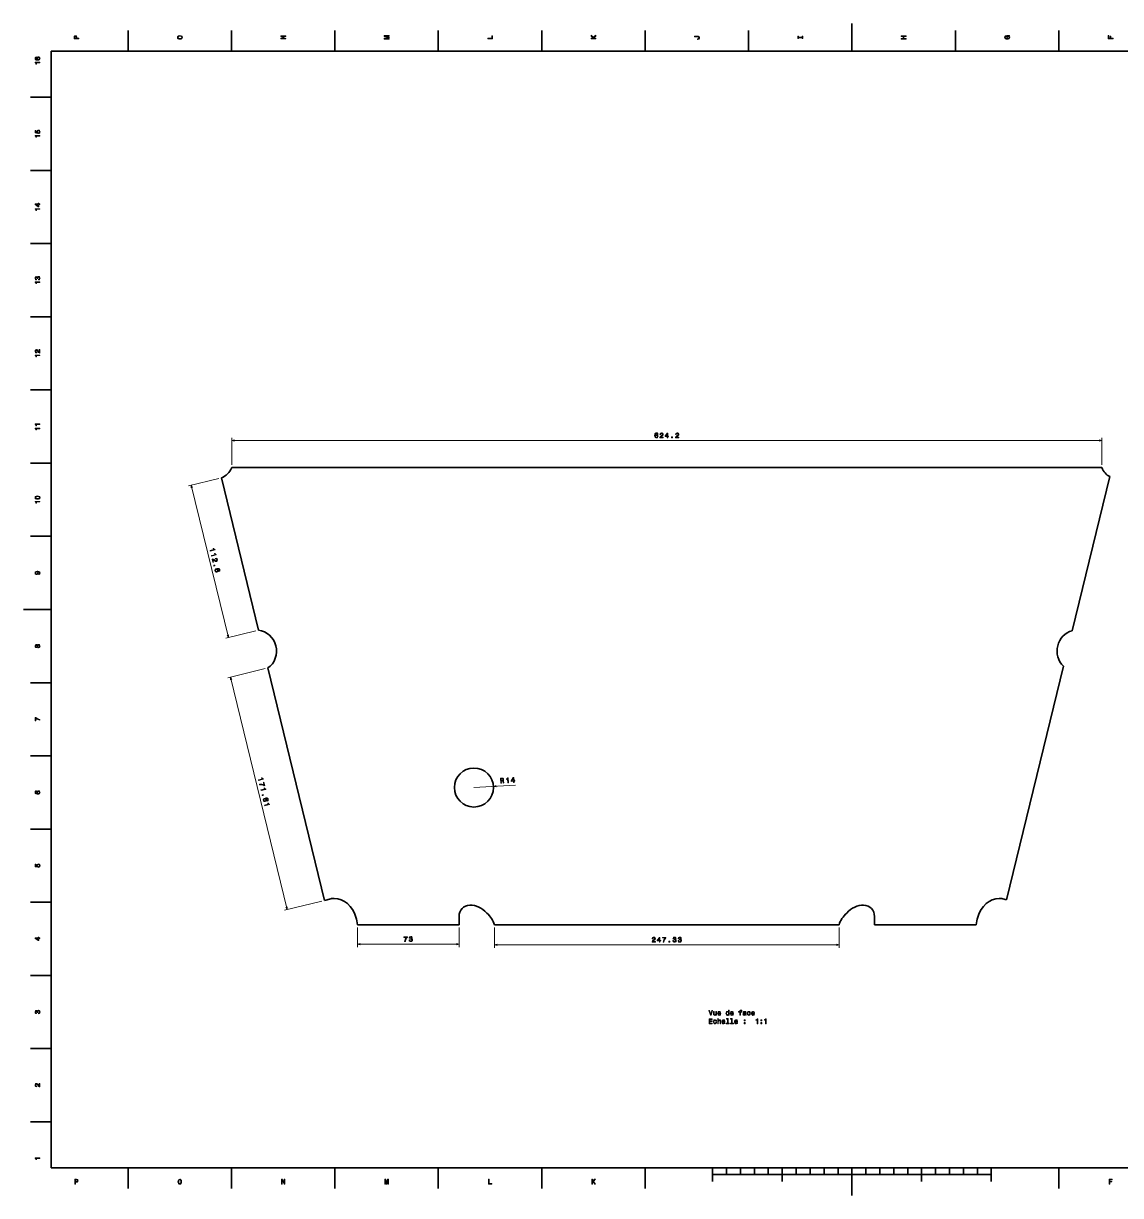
# Model space of a CAD drawing. Extents: x 0 to 1189, y 0 to 841.
# Drawn here: x 0 to 787, y 0 to 841 of the extents above; entities that cross this region are included whole.
import ezdxf

# ---------------------------------------------------------------- set-up
doc = ezdxf.new("R2010")
doc.units = 0

msp = doc.modelspace()

# ---------------------------------------------------------------- linework, layer by layer
at = {"color": 7, "lineweight": 35}
for p, q in [((594.5, 821), (594.5, 841)), ((1169, 821), (20, 821)), ((20, 821), (20, 20)), ((773.735291, 522.299255), (149.53186, 522.299255)), ((142.08197, 515.029175), (168.764099, 405.632568)), ((752.486694, 405.239807), (779.454895, 515.809326)), ((20, 420.5), (0, 420.5)), ((175.374298, 378.53064), (216.0383, 211.808228)), ((705.416138, 212.250366), (746.282471, 379.80249)), ((239.61264, 194.299255), (312.616486, 194.299255)), ((337.967194, 194.299255), (585.299927, 194.299255)), ((610.650635, 194.299255), (683.654541, 194.299255)), ((20, 20), (1169, 20)), ((594.5, 20), (594.5, 0)), ((494.5, 15), (694.5, 15))]:
    msp.add_line(p, q, dxfattribs=at)
at = {"color": 7, "lineweight": 35, "ltscale": 0.375}
for p, q in [((75.099998, 821), (75.099998, 836)), ((149.300003, 821), (149.300003, 836)), ((223.5, 821), (223.5, 836)), ((297.700012, 821), (297.700012, 836)), ((371.899994, 821), (371.899994, 836)), ((446.100006, 821), (446.100006, 836)), ((520.299988, 821), (520.299988, 836)), ((668.700012, 821), (668.700012, 836)), ((742.900024, 821), (742.900024, 836)), ((20, 788), (5, 788)), ((20, 735.5), (5, 735.5)), ((20, 683), (5, 683)), ((20, 630.5), (5, 630.5)), ((20, 578), (5, 578)), ((20, 525.5), (5, 525.5)), ((20, 473), (5, 473)), ((20, 368), (5, 368)), ((20, 315.5), (5, 315.5)), ((20, 263), (5, 263)), ((20, 210.5), (5, 210.5)), ((20, 158), (5, 158)), ((20, 105.5), (5, 105.5)), ((20, 53), (5, 53)), ((75.099998, 20), (75.099998, 5)), ((149.300003, 20), (149.300003, 5)), ((223.5, 20), (223.5, 5)), ((297.700012, 20), (297.700012, 5)), ((371.899994, 20), (371.899994, 5)), ((446.100006, 20), (446.100006, 5)), ((742.900024, 20), (742.900024, 5))]:
    msp.add_line(p, q, dxfattribs=at)
at = {"color": 7, "lineweight": 13, "ltscale": 0.484958}
for p, q in [((149.53186, 524.299255), (149.53186, 543.697571)), ((773.735291, 524.299255), (773.735291, 543.697571))]:
    msp.add_line(p, q, dxfattribs=at)
at = {"color": 7, "lineweight": 13}
for p, q in [((149.53186, 541.697571), (773.735291, 541.697571)), ((140.138947, 514.555298), (118.512054, 509.280396)), ((120.455109, 509.754333), (147.137207, 400.357727)), ((166.821045, 405.15863), (145.194183, 399.883789)), ((173.431274, 378.056702), (146.64743, 371.524048)), ((148.590485, 371.997986), (189.254486, 205.275635)), ((323.245361, 292.775269), (353.003174, 294.50592)), ((214.095261, 211.334351), (187.311432, 204.801697)), ((239.61264, 180.297363), (312.616486, 180.297363)), ((337.967194, 179.839844), (585.299927, 179.839844))]:
    msp.add_line(p, q, dxfattribs=at)
at = {"color": 7, "lineweight": 35, "ltscale": 0.114799}
msp.add_line((220.499481, 212.896362), (216.0383, 211.808228), dxfattribs=at)
at = {"color": 7, "lineweight": 35, "ltscale": 0.068152}
msp.add_line((702.7677, 212.896362), (705.416138, 212.250366), dxfattribs=at)
at = {"color": 7, "lineweight": 35, "ltscale": 6.4e-05}
for p, q in [((312.616486, 200.18457), (312.616486, 200.187134)), ((610.650635, 200.18457), (610.650635, 200.187134))]:
    msp.add_line(p, q, dxfattribs=at)
at = {"color": 7, "lineweight": 35, "ltscale": 0.147133}
for p, q in [((312.616486, 200.18457), (312.616486, 194.299255)), ((610.650635, 200.18457), (610.650635, 194.299255))]:
    msp.add_line(p, q, dxfattribs=at)
at = {"color": 7, "lineweight": 13, "ltscale": 0.350047}
for p, q in [((239.61264, 192.299255), (239.61264, 178.297363)), ((312.616486, 192.299255), (312.616486, 178.297363))]:
    msp.add_line(p, q, dxfattribs=at)
at = {"color": 7, "lineweight": 13, "ltscale": 0.361485}
for p, q in [((337.967194, 192.299255), (337.967194, 177.839844)), ((585.299927, 192.299255), (585.299927, 177.839844))]:
    msp.add_line(p, q, dxfattribs=at)
at = {"color": 7, "lineweight": 35, "ltscale": 0.25}
for p, q in [((494.5, 20), (494.5, 10)), ((544.5, 20), (544.5, 10)), ((644.5, 20), (644.5, 10)), ((694.5, 20), (694.5, 10))]:
    msp.add_line(p, q, dxfattribs=at)
at = {"color": 7, "lineweight": 35, "ltscale": 0.125}
for p, q in [((504.5, 20), (504.5, 15)), ((514.5, 20), (514.5, 15)), ((524.5, 20), (524.5, 15)), ((534.5, 20), (534.5, 15)), ((554.5, 20), (554.5, 15)), ((564.5, 20), (564.5, 15)), ((574.5, 20), (574.5, 15)), ((584.5, 20), (584.5, 15)), ((604.5, 20), (604.5, 15)), ((614.5, 20), (614.5, 15)), ((624.5, 20), (624.5, 15)), ((634.5, 20), (634.5, 15)), ((654.5, 20), (654.5, 15)), ((664.5, 20), (664.5, 15)), ((674.5, 20), (674.5, 15)), ((684.5, 20), (684.5, 15))]:
    msp.add_line(p, q, dxfattribs=at)
at = {"color": 7, "lineweight": 13}
for points in [[(39.833214, 829.935913), (39.833214, 830.399841), (38.355549, 830.399841), (38.355549, 830.914246), (38.330334, 831.433716), (38.15382, 831.84729), (37.810879, 832.114563), (37.341858, 832.205322), (36.908142, 832.134705), (36.59042, 831.932983), (36.398777, 831.600159), (36.333214, 831.14624), (36.333214, 829.935913)], [(36.761887, 831.020203), (36.792149, 831.322754), (36.88797, 831.544678), (37.064484, 831.675781), (37.341858, 831.721191), (37.634365, 831.670776), (37.810879, 831.534607), (37.901657, 831.302612), (37.926872, 830.984863), (37.926872, 830.399841), (36.761887, 830.399841)], [(112.283211, 829.703918), (113.069954, 829.794678), (113.649925, 830.056946), (114.007996, 830.465454), (114.129036, 831), (114.007996, 831.529541), (113.649925, 831.943115), (113.069954, 832.200317), (112.283211, 832.296143), (111.501511, 832.200317), (111.183784, 832.089355), (110.921539, 831.943115), (110.563469, 831.529541), (110.472694, 831.277405), (110.437393, 831), (110.563469, 830.460388), (110.916496, 830.05188), (111.496468, 829.794678)], [(112.283211, 830.188049), (111.672981, 830.24353), (111.224136, 830.409973), (110.951797, 830.667175), (110.85598, 831), (110.951797, 831.32782), (111.229179, 831.585022), (111.678024, 831.751465), (112.283211, 831.811951), (112.89344, 831.751465), (113.342285, 831.585022), (113.614624, 831.32782), (113.705399, 831), (113.614624, 830.667175), (113.342285, 830.409973), (112.898483, 830.24353)], [(188.2332, 829.850159), (188.2332, 830.268738), (185.363602, 830.268738), (188.2332, 831.610229), (188.2332, 832.149841), (184.7332, 832.149841), (184.7332, 831.726257), (187.602798, 831.726257), (184.7332, 830.399841), (184.7332, 829.850159)], [(262.433228, 829.739197), (262.433228, 830.127502), (259.255981, 830.127502), (262.433228, 830.783142), (262.433228, 831.216858), (259.255981, 831.867432), (262.433228, 831.867432), (262.433228, 832.260803), (258.933228, 832.260803), (258.933228, 831.645569), (262.019684, 831), (258.933228, 830.359497), (258.933228, 829.739197)], [(336.633209, 829.976257), (336.633209, 832.225525), (336.209564, 832.225525), (336.209564, 830.440186), (333.133209, 830.440186), (333.133209, 829.976257)], [(410.833221, 829.90564), (410.833221, 830.369629), (409.587555, 830.369629), (409.143738, 830.783142), (410.833221, 831.958191), (410.833221, 832.523071), (408.805847, 831.110962), (407.333221, 832.482727), (407.333221, 831.867432), (408.952087, 830.369629), (407.333221, 830.369629), (407.333221, 829.90564)], [(483.873291, 831.403442), (484.24649, 831.368164), (484.503693, 831.262268), (484.660034, 831.04541), (484.705414, 830.712524), (484.660034, 830.384705), (484.513794, 830.167847), (484.256592, 830.041809), (483.883392, 830.00647), (483.631226, 830.016602), (483.631226, 829.562683), (483.888428, 829.552612), (484.448212, 829.613098), (484.836548, 829.819885), (485.053406, 830.177979), (485.129059, 830.70752), (485.053406, 831.231995), (484.836548, 831.590088), (484.453278, 831.796814), (483.893463, 831.862427), (481.533234, 831.862427), (481.533234, 831.403442)], [(558.80957, 830.768005), (558.80957, 830.122498), (559.233215, 830.122498), (559.233215, 831.877502), (558.80957, 831.877502), (558.80957, 831.231995), (556.15686, 831.231995), (556.15686, 831.877502), (555.733215, 831.877502), (555.733215, 830.122498), (556.15686, 830.122498), (556.15686, 830.768005)], [(633.433167, 829.829956), (633.433167, 830.299011), (631.789063, 830.299011), (631.789063, 831.700989), (633.433167, 831.700989), (633.433167, 832.164978), (629.933167, 832.164978), (629.933167, 831.700989), (631.360413, 831.700989), (631.360413, 830.299011), (629.933167, 830.299011), (629.933167, 829.829956)], [(707.164185, 831.922913), (707.633179, 832.008667), (707.633179, 832.260803), (705.741943, 832.260803), (705.741943, 830.984863), (706.170654, 830.984863), (706.170654, 831.771606), (706.200928, 831.771606), (706.664856, 831.711121), (707.007813, 831.549744), (707.22467, 831.302612), (707.295288, 830.994934), (707.204529, 830.652039), (706.93219, 830.384705), (706.483337, 830.213257), (705.868042, 830.152771), (705.257813, 830.208191), (704.80896, 830.3797), (704.536621, 830.652039), (704.440796, 831.020203), (704.491272, 831.272339), (704.632446, 831.479126), (704.869507, 831.630432), (705.187195, 831.716125), (705.187195, 832.215454), (704.703064, 832.08429), (704.339966, 831.837158), (704.118042, 831.489197), (704.037354, 831.050415), (704.163452, 830.475525), (704.531616, 830.041809), (705.111572, 829.764404), (705.883179, 829.668579), (706.659851, 829.764404), (707.239807, 830.041809), (707.607971, 830.450317), (707.729004, 830.964722), (707.68866, 831.252197), (707.587769, 831.509399), (707.411255, 831.731262)], [(781.833191, 829.966125), (781.833191, 830.435181), (780.224426, 830.435181), (780.224426, 831.907776), (779.805786, 831.907776), (779.805786, 830.435181), (778.756836, 830.435181), (778.756836, 832.245667), (778.333191, 832.245667), (778.333191, 829.966125)], [(9.276297, 816.978394), (8.867795, 816.882568), (8.565202, 816.660706), (8.373559, 816.317749), (8.307997, 815.873962), (8.3433, 815.576355), (8.43912, 815.319153), (8.595461, 815.092224), (8.817363, 814.900574), (9.09474, 814.749268), (9.432636, 814.638367), (9.831052, 814.567749), (10.279899, 814.547546), (10.996037, 814.628235), (11.51549, 814.875366), (11.82817, 815.273804), (11.934077, 815.818481), (11.8433, 816.307678), (11.606268, 816.680847), (11.233069, 816.922913), (10.759006, 817.008667), (10.279899, 816.922913), (9.911743, 816.690918), (9.679755, 816.332886), (9.599063, 815.889038), (9.699927, 815.409973), (9.987391, 815.05188), (9.432636, 815.127563), (9.034222, 815.28894), (8.79719, 815.536011), (8.716498, 815.878967), (8.756845, 816.131165), (8.862752, 816.322754), (9.039265, 816.448853), (9.276297, 816.514404)], [(10.764049, 816.51947), (11.081772, 816.463989), (11.323847, 816.322754), (11.48523, 816.095825), (11.535663, 815.813416), (11.48523, 815.515869), (11.32889, 815.28894), (11.086815, 815.142639), (10.769092, 815.09729), (10.456412, 815.147705), (10.21938, 815.28894), (10.068084, 815.520935), (10.012608, 815.833557), (10.068084, 816.105896), (10.214337, 816.322754), (10.451368, 816.463989)], [(11.833213, 812.641235), (11.833213, 813.100159), (8.307997, 813.100159), (8.307997, 812.757202), (8.615634, 812.666443), (8.822406, 812.484863), (8.943443, 812.20752), (8.983789, 811.824219), (9.341859, 811.824219), (9.341859, 812.641235)], [(11.833213, 760.141235), (11.833213, 760.600159), (8.307997, 760.600159), (8.307997, 760.257202), (8.615634, 760.166443), (8.822406, 759.984863), (8.943443, 759.70752), (8.983789, 759.324219), (9.341859, 759.324219), (9.341859, 760.141235)], [(10.920389, 762.017334), (11.333934, 762.128235), (11.6567, 762.375366), (11.858429, 762.738464), (11.934077, 763.202454), (11.8433, 763.711853), (11.596181, 764.110229), (11.202809, 764.362427), (10.698487, 764.458252), (10.229466, 764.372498), (9.861311, 764.130432), (9.624279, 763.752197), (9.538545, 763.263), (9.599063, 762.884766), (9.76549, 762.592224), (8.822406, 762.733459), (8.822406, 764.266602), (8.408861, 764.266602), (8.408861, 762.395569), (10.26477, 762.118164), (10.26477, 762.521606), (10.027738, 762.814148), (9.942002, 763.187317), (9.997478, 763.510071), (10.158861, 763.757202), (10.405979, 763.913574), (10.723703, 763.969055), (11.041427, 763.913574), (11.288545, 763.752197), (11.444884, 763.505066), (11.50036, 763.187317), (11.465057, 762.920044), (11.349063, 762.713257), (11.167507, 762.561951), (10.920389, 762.486328)], [(11.833213, 707.641235), (11.833213, 708.100159), (8.307997, 708.100159), (8.307997, 707.757202), (8.615634, 707.666443), (8.822406, 707.484863), (8.943443, 707.20752), (8.983789, 706.824219), (9.341859, 706.824219), (9.341859, 707.641235)], [(11.833213, 711.04541), (11.833213, 711.499268), (10.965778, 711.499268), (10.965778, 711.998596), (10.56232, 711.998596), (10.56232, 711.499268), (8.408861, 711.499268), (8.408861, 711.040344), (10.521974, 709.507202), (10.965777, 709.507202), (10.965778, 711.04541)], [(10.56232, 709.930847), (8.993876, 711.04541), (10.56232, 711.04541)], [(10.733789, 656.997131), (10.769092, 656.997131), (11.253242, 657.07782), (11.616354, 657.31488), (11.848343, 657.688049), (11.934077, 658.182312), (11.848343, 658.706787), (11.626441, 659.100159), (11.273415, 659.352295), (10.819525, 659.443115), (10.521974, 659.402771), (10.279899, 659.291809), (10.0933, 659.110229), (9.957132, 658.868164), (9.684798, 659.195984), (9.251081, 659.311951), (8.857709, 659.236328), (8.560158, 659.01947), (8.373559, 658.666443), (8.307997, 658.182312), (8.388688, 657.728394), (8.610591, 657.380432), (8.963616, 657.153442), (9.432636, 657.07782), (9.467939, 657.07782), (9.467939, 657.526672), (9.145173, 657.567017), (8.913184, 657.69812), (8.771974, 657.909973), (8.721541, 658.20752), (8.761888, 658.469727), (8.867795, 658.661377), (9.039265, 658.777405), (9.271254, 658.822754), (9.518372, 658.777405), (9.684798, 658.656372), (9.785663, 658.444519), (9.815922, 658.157043), (9.810879, 657.960388), (10.209293, 657.960388), (10.199207, 658.20752), (10.244596, 658.525208), (10.365634, 658.762268), (10.56232, 658.903442), (10.819524, 658.953918), (11.112032, 658.898438), (11.32889, 658.752197), (11.465057, 658.520203), (11.510447, 658.212524), (11.460014, 657.894836), (11.308718, 657.662842), (11.066643, 657.516602), (10.733789, 657.461121)], [(11.833213, 655.141235), (11.833213, 655.600159), (8.307997, 655.600159), (8.307997, 655.257202), (8.615634, 655.166443), (8.822406, 654.984863), (8.943443, 654.70752), (8.983789, 654.324219), (9.341859, 654.324219), (9.341859, 655.141235)], [(11.833213, 604.537476), (11.833213, 606.943115), (11.399495, 606.943115), (11.399495, 605.041809), (11.162464, 605.147705), (10.965778, 605.329285), (10.607709, 605.889038), (10.456412, 606.186584), (10.239553, 606.51947), (9.987391, 606.75647), (9.689841, 606.892639), (9.351945, 606.943115), (8.928314, 606.857361), (8.595461, 606.6203), (8.383645, 606.257202), (8.307997, 605.788208), (8.393732, 605.304077), (8.630763, 604.935913), (9.009006, 604.698853), (9.508285, 604.618164), (9.57889, 604.618164), (9.57889, 605.077087), (9.538545, 605.077087), (9.195605, 605.122498), (8.943443, 605.258667), (8.782061, 605.475525), (8.726584, 605.763), (8.777017, 606.055481), (8.903098, 606.272339), (9.099784, 606.413574), (9.346902, 606.463989), (9.57889, 606.428711), (9.775576, 606.332886), (9.947046, 606.171509), (10.098343, 605.949585), (10.259726, 605.652039), (10.572406, 605.157776), (10.905259, 604.809814), (11.308718, 604.603027), (11.818084, 604.537476)], [(11.833213, 602.641235), (11.833213, 603.100159), (8.307997, 603.100159), (8.307997, 602.757202), (8.615634, 602.666443), (8.822406, 602.484863), (8.943443, 602.20752), (8.983789, 601.824219), (9.341859, 601.824219), (9.341859, 602.641235)], [(11.833213, 553.177246), (11.833213, 553.636169), (8.307997, 553.636169), (8.307997, 553.293213), (8.615634, 553.202454), (8.822406, 553.020935), (8.943443, 552.74353), (8.983789, 552.360229), (9.341859, 552.360229), (9.341859, 553.177246)], [(11.833213, 550.141235), (11.833213, 550.600159), (8.307997, 550.600159), (8.307997, 550.257202), (8.615634, 550.166443), (8.822406, 549.984863), (8.943443, 549.70752), (8.983789, 549.324219), (9.341859, 549.324219), (9.341859, 550.141235)], [(455.371918, 546.254456), (455.276093, 546.663025), (455.054169, 546.965637), (454.711243, 547.157166), (454.267426, 547.222839), (453.969879, 547.187439), (453.712677, 547.091614), (453.485748, 546.935364), (453.294098, 546.71344), (453.142792, 546.436096), (453.03186, 546.098206), (452.961243, 545.699768), (452.941071, 545.250916), (453.021759, 544.534729), (453.26889, 544.01532), (453.667297, 543.702576), (454.211975, 543.596741), (454.701141, 543.687439), (455.074341, 543.9245), (455.316437, 544.297668), (455.402161, 544.77179), (455.316437, 545.250916), (455.084442, 545.61908), (454.726379, 545.851013), (454.282562, 545.931702), (453.803467, 545.830872), (453.445404, 545.543396), (453.521027, 546.098206), (453.682434, 546.496521), (453.929535, 546.733582), (454.272491, 546.81427), (454.524628, 546.773987), (454.716278, 546.66803), (454.842377, 546.491516), (454.907928, 546.254456)], [(456.666992, 543.697571), (459.072632, 543.697571), (459.072632, 544.131287), (457.171326, 544.131287), (457.277222, 544.368347), (457.458801, 544.565002), (458.018585, 544.923035), (458.316132, 545.074402), (458.648987, 545.291199), (458.886017, 545.543396), (459.022186, 545.841003), (459.072632, 546.178894), (458.986877, 546.602478), (458.749847, 546.935364), (458.386749, 547.147156), (457.917725, 547.222839), (457.433563, 547.137024), (457.06543, 546.899963), (456.8284, 546.52179), (456.747681, 546.022522), (456.747681, 545.951843), (457.206635, 545.951843), (457.206635, 545.992249), (457.252014, 546.335144), (457.388184, 546.587341), (457.605042, 546.748718), (457.892517, 546.804138), (458.185028, 546.753723), (458.401886, 546.627747), (458.543091, 546.430969), (458.593506, 546.183899), (458.558228, 545.951843), (458.462402, 545.755188), (458.301025, 545.583679), (458.079102, 545.432434), (457.781555, 545.271057), (457.287323, 544.958435), (456.939331, 544.625549), (456.732574, 544.222107), (456.666992, 543.712708)], [(461.91095, 543.697571), (462.364838, 543.697571), (462.364838, 544.565002), (462.864136, 544.565002), (462.864136, 544.968445), (462.364838, 544.968445), (462.364838, 547.121887), (461.905914, 547.121887), (460.372772, 545.00885), (460.372772, 544.565002), (461.91095, 544.565002)], [(467.875061, 543.697571), (470.280701, 543.697571), (470.280701, 544.131287), (468.379395, 544.131287), (468.485291, 544.368347), (468.66687, 544.565002), (469.226654, 544.923035), (469.5242, 545.074402), (469.857056, 545.291199), (470.094086, 545.543396), (470.230255, 545.841003), (470.280701, 546.178894), (470.194946, 546.602478), (469.957916, 546.935364), (469.594818, 547.147156), (469.125793, 547.222839), (468.641632, 547.137024), (468.273499, 546.899963), (468.036469, 546.52179), (467.95578, 546.022522), (467.95578, 545.951843), (468.414703, 545.951843), (468.414703, 545.992249), (468.460083, 546.335144), (468.596252, 546.587341), (468.81311, 546.748718), (469.100586, 546.804138), (469.393097, 546.753723), (469.609955, 546.627747), (469.75116, 546.430969), (469.801575, 546.183899), (469.766296, 545.951843), (469.670471, 545.755188), (469.509094, 545.583679), (469.28717, 545.432434), (468.989624, 545.271057), (468.495392, 544.958435), (468.1474, 544.625549), (467.940643, 544.222107), (467.875061, 543.712708)], [(454.912964, 544.766785), (454.857483, 544.449036), (454.716278, 544.20697), (454.489349, 544.045593), (454.206909, 543.995178), (453.909363, 544.045593), (453.682434, 544.201843), (453.536163, 544.443909), (453.490784, 544.761658), (453.541199, 545.074402), (453.682434, 545.311462), (453.914398, 545.462708), (454.227081, 545.518127), (454.49942, 545.462708), (454.716278, 545.316467), (454.857483, 545.079407)], [(460.796387, 544.968445), (461.91095, 546.536926), (461.91095, 544.968445)], [(465.021606, 543.697571), (465.71759, 543.697571), (465.71759, 544.449036), (465.021606, 544.449036)], [(10.123559, 499.552612), (10.915345, 499.628265), (11.480187, 499.865295), (11.823127, 500.24353), (11.934077, 500.768036), (11.823127, 501.287476), (11.480187, 501.66571), (10.915346, 501.897705), (10.123559, 501.978394), (9.336816, 501.897705), (9.024136, 501.80188), (8.766931, 501.66571), (8.423991, 501.287476), (8.307997, 500.768036), (8.423991, 500.24353), (8.771974, 499.865295), (9.336815, 499.628265)], [(11.833213, 497.641235), (11.833213, 498.100159), (8.307997, 498.100159), (8.307997, 497.757202), (8.615634, 497.666443), (8.822406, 497.484894), (8.943443, 497.20752), (8.983789, 496.824219), (9.341859, 496.824219), (9.341859, 497.641235)], [(10.123559, 500.036743), (9.513329, 500.077087), (9.074568, 500.203186), (8.817363, 500.430115), (8.726584, 500.768036), (8.817363, 501.100891), (9.074568, 501.32782), (9.513329, 501.453888), (10.123559, 501.494263), (10.738832, 501.453888), (11.177593, 501.32782), (11.434798, 501.100891), (11.520533, 500.768036), (11.434798, 500.430115), (11.177593, 500.203186), (10.738832, 500.077087)], [(133.947144, 462.877319), (134.055878, 462.431458), (137.480713, 463.266785), (137.399445, 463.599976), (137.079071, 463.615234), (136.835144, 463.742676), (136.651825, 463.983459), (136.52182, 464.346252), (136.17395, 464.261414), (136.367554, 463.467651)], [(134.832428, 459.247681), (134.941162, 458.801819), (138.365997, 459.637146), (138.284729, 459.970337), (137.964355, 459.985596), (137.720428, 460.113037), (137.537109, 460.353821), (137.407104, 460.716614), (137.059235, 460.631775), (137.252838, 459.838013)], [(135.447632, 456.725342), (136.01767, 454.388245), (136.439026, 454.491028), (135.988495, 456.338196), (136.243866, 456.291443), (136.477997, 456.161682), (136.958496, 455.702637), (137.175995, 455.449463), (137.465546, 455.177429), (137.766693, 455.006897), (138.088043, 454.945129), (138.428253, 454.976196), (138.819519, 455.159851), (139.086731, 455.469055), (139.206451, 455.872009), (139.168823, 456.345581), (138.970795, 456.795654), (138.65329, 457.097107), (138.229645, 457.237793), (137.725464, 457.197876), (137.65686, 457.181152), (137.765625, 456.735291), (137.80481, 456.744812), (138.148743, 456.781982), (138.425995, 456.709473), (138.634155, 456.537048), (138.756165, 456.270874), (138.776489, 455.974792), (138.705383, 455.734192), (138.54776, 455.550415), (138.319641, 455.442871), (138.085876, 455.42218), (137.872101, 455.468689), (137.667267, 455.584839), (137.467712, 455.764587), (137.240417, 456.015381), (136.819519, 456.421448), (136.413696, 456.680664), (135.972717, 456.78595), (135.462341, 456.728943)], [(10.965777, 445.539642), (11.364193, 445.615265), (11.671829, 445.832153), (11.863472, 446.175079), (11.934077, 446.628967), (11.898775, 446.926514), (11.807997, 447.193817), (11.651657, 447.420746), (11.429755, 447.612396), (11.152377, 447.763702), (10.809438, 447.874634), (10.416066, 447.940216), (9.962175, 447.965424), (9.251081, 447.8797), (8.731628, 447.632568), (8.418948, 447.239197), (8.307997, 446.699585), (8.398775, 446.205353), (8.64085, 445.832153), (9.014049, 445.590057), (9.483068, 445.509369), (9.967218, 445.590057), (10.335374, 445.827087), (10.567363, 446.180115), (10.643011, 446.628967), (10.54719, 447.103027), (10.254683, 447.46109), (10.814481, 447.380402), (11.212896, 447.219025), (11.449927, 446.971893), (11.525576, 446.634003), (11.490273, 446.371765), (11.379322, 446.180115), (11.202809, 446.054047), (10.965777, 446.003601)], [(9.478025, 445.998566), (9.165345, 446.049011), (8.918227, 446.190216), (8.761888, 446.412109), (8.706411, 446.699585), (8.761888, 446.997131), (8.918227, 447.22406), (9.160302, 447.365265), (9.472982, 447.420746), (9.790706, 447.365265), (10.027738, 447.22406), (10.173991, 446.992096), (10.224423, 446.684448), (10.173991, 446.407074), (10.027738, 446.190216), (9.795749, 446.049011)], [(136.542053, 452.238281), (136.70697, 451.562134), (137.437012, 451.740234), (137.272095, 452.416382)], [(140.280701, 447.700562), (140.654846, 447.890442), (140.89624, 448.177734), (141.00116, 448.556335), (140.959717, 449.002991), (140.854889, 449.283752), (140.700867, 449.510925), (140.495209, 449.694336), (140.234192, 449.827942), (139.928864, 449.90918), (139.57431, 449.936951), (139.170502, 449.911133), (138.729675, 449.824341), (138.05304, 449.576294), (137.606934, 449.213074), (137.397583, 448.751953), (137.423737, 448.197693), (137.627869, 447.743958), (137.946564, 447.437561), (138.366486, 447.290771), (138.847382, 447.319824), (139.292511, 447.516663), (139.595215, 447.829285), (139.735748, 448.232117), (139.708984, 448.682373), (139.497467, 449.123962), (139.133362, 449.403687), (139.690216, 449.46167), (140.11554, 449.399292), (140.404388, 449.215393), (140.564026, 448.901306), (140.584595, 448.64679), (140.5271, 448.435486), (140.385498, 448.271179), (140.170746, 448.151306)], [(138.726563, 447.793884), (138.404755, 447.772522), (138.136108, 447.852295), (137.925537, 448.034546), (137.809631, 448.296997), (137.788116, 448.598022), (137.88623, 448.85553), (138.086731, 449.054993), (138.384674, 449.174377), (138.700378, 449.199463), (138.964142, 449.118469), (139.166077, 448.928894), (139.294067, 448.638306), (139.304718, 448.360596), (139.21402, 448.115234), (139.017181, 447.921875)], [(9.947045, 393.624634), (10.088256, 393.367432), (10.284942, 393.190918), (10.532061, 393.079987), (10.829611, 393.044678), (11.278458, 393.125366), (11.626441, 393.357361), (11.848343, 393.735596), (11.934077, 394.25), (11.848343, 394.759369), (11.626441, 395.137604), (11.278458, 395.369598), (10.829611, 395.455353), (10.532061, 395.414978), (10.284942, 395.309082), (10.088256, 395.127533), (9.947045, 394.875366), (9.826009, 395.077087), (9.659582, 395.218292), (9.457852, 395.304047), (9.210734, 395.33429), (8.852665, 395.253601), (8.565202, 395.041779), (8.378602, 394.698853), (8.307997, 394.25), (8.378602, 393.796112), (8.565202, 393.453186), (8.852665, 393.236328), (9.210734, 393.160675), (9.457852, 393.185883), (9.659582, 393.271606)], [(9.251081, 393.639771), (9.029179, 393.680115), (8.857709, 393.801147), (8.751801, 393.992798), (8.711455, 394.25), (8.751801, 394.502167), (8.857709, 394.693817), (9.029179, 394.81485), (9.251081, 394.860229), (9.478025, 394.81485), (9.654538, 394.693817), (9.770533, 394.502167), (9.805836, 394.25), (9.76549, 393.992798), (9.654538, 393.801147), (9.478025, 393.680115)], [(10.819524, 393.528839), (10.552233, 393.574219), (10.350504, 393.720459), (10.21938, 393.947418), (10.173991, 394.25), (10.21938, 394.547546), (10.350504, 394.774506), (10.552233, 394.920746), (10.819524, 394.971191), (11.106988, 394.920746), (11.323847, 394.774506), (11.465057, 394.547546), (11.510447, 394.25), (11.465057, 393.947418), (11.323847, 393.720459), (11.106988, 393.574219)], [(11.833213, 341.049011), (11.833213, 341.55835), (11.001081, 341.724792), (10.224423, 342.017303), (9.503242, 342.430847), (8.827449, 342.970459), (8.408861, 342.970459), (8.408861, 340.569885), (8.867795, 340.569885), (8.867795, 342.486328), (9.548631, 341.931549), (10.259726, 341.51297), (11.01621, 341.220459)], [(168.630829, 298.272949), (168.739563, 297.827087), (172.164398, 298.662415), (172.08313, 298.995605), (171.762756, 299.010864), (171.518829, 299.138306), (171.33551, 299.379089), (171.205505, 299.741882), (170.857635, 299.657043), (171.051239, 298.863281)], [(169.371521, 295.236145), (169.492218, 294.741333), (170.340088, 294.776794), (171.16394, 294.676636), (171.962555, 294.445801), (172.746979, 294.081665), (173.153656, 294.180847), (172.584808, 296.513062), (172.138947, 296.404297), (172.593048, 294.54248), (171.800171, 294.920105), (171.010132, 295.158264), (170.205872, 295.263184)], [(342.489929, 295.897827), (342.95813, 295.925049), (342.872345, 297.400269), (343.350647, 297.42804), (343.703949, 297.433472), (343.929596, 297.375854), (344.060089, 297.216736), (344.127686, 296.922607), (344.17923, 296.470947), (344.226715, 296.175659), (344.297363, 296.00293), (344.826019, 296.033691), (344.820465, 296.129333), (344.696472, 296.263611), (344.640961, 296.523071), (344.572937, 297.0849), (344.463013, 297.497803), (344.3396, 297.621948), (344.152802, 297.707092), (344.346863, 297.844666), (344.4776, 298.029114), (344.555328, 298.255859), (344.570038, 298.524475), (344.474945, 298.943298), (344.255127, 299.248779), (343.911682, 299.420776), (343.454773, 299.459839), (342.286713, 299.391907)], [(343.348755, 299.024292), (343.657623, 299.011963), (343.879669, 298.928894), (344.025879, 298.760559), (344.08728, 298.486328), (344.053925, 298.191345), (343.928223, 298.007263), (343.701904, 297.903137), (343.386169, 297.859497), (342.847473, 297.828186), (342.779816, 298.991211)], [(347.551239, 296.1922), (348.009399, 296.218811), (347.804749, 299.738098), (347.462372, 299.718201), (347.389618, 299.405823), (347.220367, 299.188843), (346.95047, 299.05188), (346.57019, 298.98938), (346.590973, 298.631897), (347.406616, 298.679321)], [(351.648499, 296.430481), (352.101624, 296.456848), (352.05127, 297.322815), (352.549683, 297.351807), (352.526276, 297.754578), (352.027832, 297.725586), (351.902802, 299.875427), (351.444641, 299.848755), (350.036774, 297.650208), (350.062561, 297.207153), (351.598145, 297.296448)], [(350.462036, 297.634521), (351.483643, 299.265015), (351.574707, 297.699219)], [(9.276297, 290.460388), (8.867795, 290.364563), (8.565202, 290.14267), (8.373559, 289.799713), (8.307997, 289.355927), (8.3433, 289.05835), (8.43912, 288.801147), (8.595461, 288.574219), (8.817363, 288.382568), (9.09474, 288.231262), (9.432636, 288.120331), (9.831052, 288.049713), (10.279899, 288.029541), (10.996037, 288.110229), (11.51549, 288.357361), (11.82817, 288.755768), (11.934077, 289.300446), (11.8433, 289.789642), (11.606268, 290.162842), (11.233068, 290.404907), (10.759006, 290.490631), (10.279899, 290.404907), (9.911743, 290.172913), (9.679755, 289.81485), (9.599063, 289.371033), (9.699927, 288.891937), (9.987391, 288.533875), (9.432636, 288.609528), (9.034222, 288.770905), (8.79719, 289.018005), (8.716498, 289.360962), (8.756845, 289.613129), (8.862752, 289.804749), (9.039265, 289.930847), (9.276297, 289.996399)], [(10.764049, 290.001434), (11.081772, 289.945984), (11.323847, 289.804749), (11.48523, 289.57782), (11.535663, 289.29541), (11.48523, 288.997833), (11.32889, 288.770905), (11.086815, 288.624634), (10.769092, 288.579254), (10.456411, 288.6297), (10.21938, 288.770905), (10.068083, 289.002899), (10.012608, 289.315582), (10.068083, 289.587891), (10.214336, 289.804749), (10.451368, 289.945984)], [(170.401398, 291.013672), (170.510132, 290.56781), (173.934967, 291.403137), (173.853699, 291.736328), (173.533325, 291.751587), (173.289398, 291.879028), (173.106079, 292.119812), (172.976074, 292.482605), (172.628204, 292.397766), (172.821808, 291.604004)], [(171.225739, 287.633911), (171.390656, 286.957764), (172.120697, 287.135864), (171.95578, 287.812012)], [(174.964386, 283.096191), (175.338531, 283.286072), (175.579926, 283.573364), (175.684845, 283.951965), (175.643402, 284.398621), (175.538574, 284.679382), (175.384552, 284.906555), (175.178894, 285.089966), (174.917877, 285.223572), (174.612549, 285.30481), (174.257996, 285.332581), (173.854187, 285.306763), (173.413361, 285.219971), (172.736725, 284.971924), (172.290619, 284.608704), (172.081268, 284.147583), (172.107422, 283.593323), (172.311554, 283.139587), (172.630249, 282.833191), (173.050171, 282.686401), (173.531067, 282.715454), (173.976196, 282.912292), (174.2789, 283.224915), (174.419434, 283.627747), (174.39267, 284.078003), (174.181152, 284.519592), (173.817047, 284.799316), (174.373901, 284.8573), (174.799225, 284.794922), (175.088074, 284.611023), (175.247711, 284.296936), (175.26828, 284.042419), (175.210785, 283.831116), (175.069183, 283.666809), (174.854431, 283.546936)], [(173.410248, 283.189514), (173.08844, 283.168152), (172.819794, 283.247925), (172.609222, 283.430176), (172.493317, 283.692627), (172.471802, 283.993652), (172.569916, 284.25116), (172.770416, 284.450623), (173.068359, 284.570007), (173.384064, 284.595093), (173.647827, 284.514099), (173.849762, 284.324524), (173.977753, 284.033936), (173.988403, 283.756226), (173.897705, 283.510864), (173.700867, 283.317505)], [(173.057251, 280.124756), (173.165985, 279.678894), (176.59082, 280.514221), (176.509552, 280.847412), (176.189178, 280.862671), (175.945251, 280.990112), (175.761932, 281.230896), (175.631927, 281.593689), (175.284058, 281.50885), (175.477661, 280.715088)], [(10.920388, 235.499283), (11.333933, 235.610229), (11.6567, 235.857361), (11.858429, 236.220474), (11.934077, 236.684448), (11.8433, 237.193817), (11.596181, 237.592224), (11.202809, 237.844391), (10.698486, 237.940201), (10.229466, 237.854477), (9.861311, 237.612396), (9.624279, 237.234161), (9.538545, 236.744965), (9.599063, 236.366714), (9.76549, 236.074219), (8.822406, 236.215424), (8.822406, 237.748566), (8.408861, 237.748566), (8.408861, 235.877533), (10.26477, 235.600143), (10.26477, 236.003601), (10.027738, 236.296112), (9.942002, 236.669312), (9.997478, 236.992081), (10.158861, 237.239197), (10.405979, 237.395538), (10.723702, 237.451019), (11.041427, 237.395538), (11.288545, 237.234161), (11.444884, 236.987045), (11.50036, 236.669312), (11.465057, 236.402023), (11.349063, 236.195251), (11.167507, 236.043961), (10.920388, 235.968307)], [(11.833213, 184.52739), (11.833213, 184.981277), (10.965777, 184.981277), (10.965777, 185.48056), (10.56232, 185.48056), (10.56232, 184.981277), (8.408861, 184.981277), (8.408861, 184.522339), (10.521974, 182.989197), (10.965777, 182.989197), (10.965777, 184.52739)], [(273.545532, 182.297363), (274.054932, 182.297363), (274.221344, 183.129517), (274.513855, 183.906128), (274.927399, 184.627319), (275.467041, 185.303101), (275.467041, 185.721741), (273.066437, 185.721741), (273.066437, 185.262756), (274.982849, 185.262756), (274.428101, 184.58197), (274.009521, 183.87085), (273.717041, 183.11438)], [(276.71167, 183.39679), (276.71167, 183.361511), (276.792358, 182.877319), (277.029419, 182.514221), (277.402588, 182.282227), (277.896851, 182.196472), (278.421326, 182.282227), (278.814697, 182.50415), (279.066895, 182.857178), (279.157654, 183.311035), (279.11731, 183.608582), (279.006348, 183.850647), (278.824799, 184.037292), (278.582703, 184.173462), (278.910522, 184.445801), (279.02655, 184.879517), (278.950867, 185.272888), (278.734009, 185.570435), (278.380981, 185.757019), (277.896851, 185.822571), (277.442963, 185.741882), (277.094971, 185.519958), (276.868042, 185.166931), (276.792358, 184.697937), (276.792358, 184.662659), (277.241211, 184.662659), (277.281555, 184.985413), (277.412689, 185.217407), (277.624512, 185.358582), (277.922058, 185.409058), (278.184326, 185.368713), (278.375946, 185.262756), (278.491943, 185.091309), (278.537354, 184.859314), (278.491943, 184.612183), (278.370911, 184.445801), (278.159088, 184.34491), (277.871643, 184.314636), (277.674927, 184.319702), (277.674927, 183.921265), (277.922058, 183.931396), (278.239807, 183.885986), (278.476807, 183.764954), (278.618042, 183.568237), (278.668457, 183.311035), (278.612976, 183.018555), (278.466736, 182.801697), (278.234741, 182.665527), (277.927124, 182.620117), (277.609375, 182.670532), (277.37738, 182.821838), (277.23114, 183.063904), (277.175659, 183.39679)], [(451.062958, 181.839844), (453.468597, 181.839844), (453.468597, 182.27356), (451.567291, 182.27356), (451.673187, 182.51062), (451.854767, 182.707275), (452.414551, 183.065369), (452.712097, 183.216675), (453.044952, 183.433533), (453.281982, 183.685669), (453.418152, 183.983215), (453.468597, 184.321106), (453.382843, 184.744751), (453.145813, 185.077576), (452.782715, 185.289429), (452.31369, 185.365051), (451.829529, 185.279297), (451.461395, 185.042297), (451.224365, 184.664063), (451.143677, 184.164795), (451.143677, 184.094177), (451.6026, 184.094177), (451.6026, 184.134521), (451.64798, 184.477478), (451.784149, 184.729614), (452.001007, 184.890991), (452.288483, 184.946472), (452.580994, 184.896057), (452.797852, 184.769958), (452.939056, 184.573303), (452.989471, 184.326172), (452.954193, 184.094177), (452.858368, 183.897461), (452.69696, 183.726013), (452.475067, 183.574707), (452.177521, 183.41333), (451.683289, 183.100647), (451.335297, 182.767822), (451.12854, 182.364319), (451.062958, 181.85498)], [(456.306915, 181.839844), (456.760803, 181.839844), (456.760803, 182.707275), (457.260101, 182.707275), (457.260101, 183.110718), (456.760803, 183.110718), (456.760803, 185.264221), (456.30188, 185.264221), (454.768738, 183.151062), (454.768738, 182.707275), (456.306915, 182.707275)], [(459.064545, 181.839844), (459.573914, 181.839844), (459.740356, 182.671997), (460.032867, 183.448608), (460.446411, 184.1698), (460.986023, 184.845581), (460.986023, 185.264221), (458.585449, 185.264221), (458.585449, 184.805237), (460.501862, 184.805237), (459.947113, 184.124451), (459.528534, 183.41333), (459.236023, 182.65686)], [(465.966705, 182.93927), (465.966705, 182.903992), (466.047394, 182.4198), (466.284454, 182.056702), (466.657654, 181.824707), (467.151886, 181.738953), (467.676361, 181.824707), (468.069733, 182.046631), (468.321899, 182.399658), (468.412689, 182.853516), (468.372345, 183.151062), (468.261383, 183.393127), (468.079834, 183.579773), (467.837769, 183.715942), (468.165558, 183.988281), (468.281555, 184.421997), (468.205902, 184.815369), (467.989044, 185.112915), (467.636017, 185.2995), (467.151886, 185.365051), (466.697998, 185.284363), (466.350006, 185.062439), (466.123047, 184.709412), (466.047394, 184.240417), (466.047394, 184.205139), (466.496246, 184.205139), (466.536591, 184.527893), (466.667725, 184.759888), (466.879547, 184.901062), (467.177094, 184.951538), (467.439331, 184.911194), (467.630981, 184.805237), (467.746979, 184.633789), (467.792358, 184.401794), (467.746979, 184.154663), (467.625946, 183.988281), (467.414124, 183.88739), (467.126648, 183.857117), (466.929962, 183.862183), (466.929962, 183.463745), (467.177094, 183.473877), (467.494812, 183.428467), (467.731842, 183.307434), (467.873047, 183.110718), (467.923492, 182.853516), (467.868011, 182.561035), (467.721771, 182.344177), (467.489777, 182.208008), (467.182129, 182.162598), (466.86441, 182.213013), (466.632416, 182.364319), (466.486176, 182.606384), (466.430695, 182.93927)], [(469.702728, 182.93927), (469.702728, 182.903992), (469.783417, 182.4198), (470.020477, 182.056702), (470.393677, 181.824707), (470.887909, 181.738953), (471.412384, 181.824707), (471.805756, 182.046631), (472.057922, 182.399658), (472.148712, 182.853516), (472.108368, 183.151062), (471.997406, 183.393127), (471.815857, 183.579773), (471.573792, 183.715942), (471.901581, 183.988281), (472.017578, 184.421997), (471.941925, 184.815369), (471.725067, 185.112915), (471.37204, 185.2995), (470.887909, 185.365051), (470.434021, 185.284363), (470.086029, 185.062439), (469.85907, 184.709412), (469.783417, 184.240417), (469.783417, 184.205139), (470.232269, 184.205139), (470.272614, 184.527893), (470.403748, 184.759888), (470.61557, 184.901062), (470.913116, 184.951538), (471.175354, 184.911194), (471.367004, 184.805237), (471.483002, 184.633789), (471.528381, 184.401794), (471.483002, 184.154663), (471.361969, 183.988281), (471.150146, 183.88739), (470.862671, 183.857117), (470.665985, 183.862183), (470.665985, 183.463745), (470.913116, 183.473877), (471.230835, 183.428467), (471.467865, 183.307434), (471.60907, 183.110718), (471.659515, 182.853516), (471.604034, 182.561035), (471.457794, 182.344177), (471.2258, 182.208008), (470.918152, 182.162598), (470.600433, 182.213013), (470.368439, 182.364319), (470.222198, 182.606384), (470.166718, 182.93927)], [(10.56232, 183.412827), (8.993876, 184.52739), (10.56232, 184.52739)], [(455.192352, 183.110718), (456.306915, 184.679199), (456.306915, 183.110718)], [(463.153595, 181.839844), (463.849579, 181.839844), (463.849579, 182.591309), (463.153595, 182.591309)], [(10.733789, 130.479111), (10.769092, 130.479111), (11.253242, 130.559799), (11.616354, 130.796829), (11.848343, 131.170029), (11.934077, 131.664276), (11.848343, 132.188766), (11.626441, 132.582138), (11.273415, 132.834305), (10.819524, 132.925079), (10.521974, 132.884735), (10.279899, 132.773788), (10.093299, 132.592224), (9.957132, 132.350143), (9.684798, 132.677963), (9.251081, 132.793961), (8.857709, 132.718307), (8.560158, 132.50145), (8.373559, 132.148422), (8.307997, 131.664276), (8.388688, 131.210388), (8.610591, 130.862396), (8.963616, 130.635452), (9.432636, 130.559799), (9.467939, 130.559799), (9.467939, 131.008652), (9.145173, 131.048996), (8.913184, 131.180115), (8.771974, 131.391937), (8.721541, 131.689484), (8.761888, 131.951736), (8.867795, 132.143372), (9.039265, 132.259369), (9.271254, 132.304764), (9.518372, 132.259369), (9.684798, 132.138336), (9.785663, 131.926514), (9.815922, 131.639053), (9.810879, 131.442368), (10.209293, 131.442368), (10.199207, 131.689484), (10.244596, 132.007217), (10.365634, 132.244247), (10.56232, 132.385452), (10.819524, 132.435883), (11.112031, 132.380417), (11.32889, 132.234161), (11.465057, 132.002167), (11.510447, 131.694534), (11.460014, 131.376801), (11.308717, 131.144821), (11.066642, 130.998566), (10.733789, 130.943085)], [(494.029114, 132.8759), (493.151581, 129.89534), (492.24884, 132.8759), (491.769745, 132.8759), (492.899414, 129.37085), (493.403748, 129.37085), (494.508209, 132.8759)], [(492.092499, 123.32402), (494.311523, 123.32402), (494.311523, 123.74765), (492.556488, 123.74765), (492.556488, 124.932808), (494.119873, 124.932808), (494.119873, 125.351395), (492.556488, 125.351395), (492.556488, 126.400391), (494.271179, 126.400391), (494.271179, 126.82402), (492.092499, 126.82402)], [(497.231567, 132.079056), (496.78775, 132.079056), (496.78775, 130.515656), (496.737335, 130.152557), (496.591064, 129.890305), (496.364136, 129.728912), (496.066559, 129.678482), (495.829529, 129.718826), (495.678253, 129.839874), (495.592499, 130.046646), (495.572327, 130.339142), (495.572327, 132.079056), (495.12854, 132.079056), (495.12854, 130.298798), (495.143677, 129.940735), (495.239471, 129.643188), (495.531982, 129.37085), (496.001007, 129.275024), (496.253174, 129.310333), (496.470032, 129.401108), (496.656616, 129.557449), (496.807922, 129.784393), (496.807922, 129.37085), (497.231567, 129.37085)], [(498.568024, 130.596359), (500.343231, 130.596359), (500.348267, 130.803131), (500.267578, 131.383102), (500.045685, 131.816818), (499.692657, 132.079056), (499.223633, 132.174881), (498.764709, 132.07402), (498.411682, 131.791595), (498.184723, 131.332672), (498.104034, 130.727478), (498.179688, 130.107162), (498.406616, 129.653275), (498.754608, 129.37085), (499.208496, 129.275024), (499.601868, 129.340591), (499.924652, 129.512054), (500.161682, 129.784393), (500.297852, 130.147507), (499.85907, 130.147507), (499.768311, 129.94577), (499.637177, 129.794479), (499.263977, 129.673447), (498.976501, 129.728912), (498.759644, 129.905426), (498.618439, 130.192902), (498.568024, 130.581223)], [(498.179688, 123.32402), (498.623474, 123.32402), (498.623474, 124.887421), (498.668884, 125.245491), (498.815125, 125.507736), (499.042084, 125.669121), (499.344666, 125.729637), (499.586731, 125.679207), (499.738037, 125.543037), (499.81369, 125.316093), (499.838898, 125.013504), (499.838898, 123.32402), (500.282715, 123.32402), (500.282715, 125.104279), (500.262543, 125.462349), (500.171753, 125.759903), (499.874207, 126.032234), (499.410217, 126.128052), (499.158081, 126.092751), (498.941223, 125.996933), (498.759644, 125.845634), (498.623474, 125.638863), (498.623474, 126.945061), (498.179688, 126.945061)], [(498.568024, 130.969559), (498.623474, 131.317535), (498.759644, 131.574738), (498.966431, 131.731079), (499.23877, 131.78656), (499.506042, 131.731079), (499.71283, 131.574738), (499.838898, 131.317535), (499.884308, 130.969559)], [(505.915985, 129.789444), (505.915985, 129.37085), (506.359802, 129.37085), (506.359802, 132.991882), (505.921051, 132.991882), (505.921051, 131.665512), (505.58313, 132.048798), (505.376373, 132.139587), (505.139343, 132.174881), (504.710663, 132.07402), (504.377808, 131.791595), (504.16095, 131.337708), (504.085297, 130.727478), (504.16095, 130.117249), (504.377808, 129.65831), (504.710663, 129.37085), (505.139343, 129.275024), (505.376373, 129.310333), (505.588196, 129.401108)], [(505.134308, 126.571861), (505.134308, 123.69722), (504.221466, 123.69722), (504.221466, 123.32402), (506.48587, 123.32402), (506.48587, 123.69722), (505.578094, 123.69722), (505.578094, 126.945061), (504.438324, 126.945061), (504.438324, 126.571861)], [(505.214996, 131.776474), (505.507507, 131.705872), (505.729401, 131.509186), (505.860535, 131.181366), (505.91095, 130.727478), (505.860535, 130.268539), (505.729401, 129.940735), (505.507507, 129.738998), (505.214996, 129.673447), (504.937622, 129.738998), (504.7258, 129.940735), (504.584595, 130.27359), (504.539185, 130.727478), (504.584595, 131.176331), (504.7258, 131.504135), (504.937622, 131.705872)], [(507.676086, 130.596359), (509.451294, 130.596359), (509.456329, 130.803131), (509.375641, 131.383102), (509.153748, 131.816818), (508.80072, 132.079056), (508.331696, 132.174881), (507.872772, 132.07402), (507.519745, 131.791595), (507.292786, 131.332672), (507.212097, 130.727478), (507.28775, 130.107162), (507.514709, 129.653275), (507.862671, 129.37085), (508.316559, 129.275024), (508.709961, 129.340591), (509.032715, 129.512054), (509.269745, 129.784393), (509.405914, 130.147507), (508.967163, 130.147507), (508.876373, 129.94577), (508.745239, 129.794479), (508.37204, 129.673447), (508.084595, 129.728912), (507.867737, 129.905426), (507.726501, 130.192902), (507.676086, 130.581223)], [(508.170319, 126.571861), (508.170319, 123.69722), (507.257507, 123.69722), (507.257507, 123.32402), (509.521912, 123.32402), (509.521912, 123.69722), (508.614136, 123.69722), (508.614136, 126.945061), (507.474365, 126.945061), (507.474365, 126.571861)], [(507.676086, 130.969559), (507.731567, 131.317535), (507.867737, 131.574738), (508.074493, 131.731079), (508.346832, 131.78656), (508.614136, 131.731079), (508.820892, 131.574738), (508.94696, 131.317535), (508.992371, 130.969559)], [(513.975098, 131.610046), (513.975098, 129.37085), (514.418884, 129.37085), (514.418884, 131.610046), (515.427551, 131.610046), (515.427551, 131.988281), (514.418884, 131.988281), (514.418884, 132.154709), (514.454163, 132.356445), (514.57019, 132.492615), (514.766846, 132.573303), (515.049255, 132.603561), (515.427551, 132.583389), (515.427551, 132.966675), (514.948425, 132.991882), (514.514709, 132.946503), (514.212097, 132.810333), (514.030579, 132.573303), (513.975098, 132.235397), (513.975098, 131.988281), (513.163086, 131.988281), (513.163086, 131.610046)], [(518.004639, 129.723877), (518.004639, 129.70874), (518.029846, 129.537277), (518.105469, 129.416245), (518.423218, 129.320419), (518.670349, 129.360764), (518.670349, 129.703705), (518.564392, 129.688568), (518.423218, 129.754135), (518.39801, 129.955872), (518.39801, 131.35788), (518.337463, 131.715958), (518.16095, 131.968109), (517.853333, 132.119415), (517.419617, 132.174881), (516.995972, 132.114365), (516.683289, 131.942902), (516.486572, 131.675598), (516.421021, 131.322586), (516.421021, 131.292313), (516.819458, 131.292313), (516.854736, 131.504135), (516.965698, 131.655426), (517.147278, 131.746216), (517.40448, 131.781509), (517.651611, 131.756302), (517.828125, 131.680649), (517.934021, 131.54953), (517.969299, 131.367966), (517.949158, 131.156158), (517.868469, 131.050247), (517.666748, 130.999817), (517.288452, 130.959473), (516.854736, 130.868683), (516.547119, 130.707306), (516.36554, 130.455139), (516.310059, 130.08194), (516.360535, 129.749084), (516.516846, 129.501968), (516.769043, 129.345627), (517.117004, 129.290161), (517.585999, 129.396072)], [(517.954163, 130.31897), (517.893677, 130.056732), (517.7323, 129.854996), (517.490234, 129.723877), (517.192627, 129.678482), (517.001038, 129.703705), (516.864868, 129.784393), (516.779114, 129.925598), (516.753906, 130.122284), (516.774048, 130.298798), (516.854736, 130.424881), (517.177551, 130.566101), (517.585999, 130.626617), (517.954163, 130.74765)], [(521.156616, 131.181366), (521.595398, 131.181366), (521.504639, 131.584824), (521.287781, 131.902557), (520.949829, 132.099243), (520.511108, 132.174881), (520.026978, 132.07402), (519.658813, 131.791595), (519.426819, 131.332672), (519.34613, 130.717392), (519.421753, 130.107162), (519.648682, 129.653275), (520.006775, 129.37085), (520.495972, 129.275024), (520.929688, 129.350677), (521.267578, 129.562485), (521.499573, 129.89534), (521.600464, 130.339142), (521.176819, 130.339142), (521.101135, 130.056732), (520.959961, 129.84491), (520.75824, 129.713791), (520.511108, 129.673447), (520.203491, 129.738998), (519.981567, 129.940735), (519.845398, 130.268539), (519.799988, 130.732513), (519.845398, 131.186417), (519.986572, 131.514221), (520.213562, 131.715958), (520.511108, 131.78656), (520.773315, 131.741165), (520.970032, 131.625168), (521.101135, 131.433533)], [(522.856201, 130.596359), (524.631409, 130.596359), (524.636475, 130.803131), (524.555786, 131.383102), (524.333862, 131.816818), (523.980835, 132.079056), (523.511841, 132.174881), (523.052856, 132.07402), (522.699829, 131.791595), (522.4729, 131.332672), (522.392212, 130.727478), (522.467896, 130.107162), (522.694824, 129.653275), (523.042786, 129.37085), (523.496704, 129.275024), (523.890076, 129.340591), (524.21283, 129.512054), (524.449829, 129.784393), (524.585999, 130.147507), (524.147278, 130.147507), (524.056458, 129.94577), (523.925354, 129.794479), (523.552185, 129.673447), (523.264709, 129.728912), (523.047852, 129.905426), (522.906616, 130.192902), (522.856201, 130.581223)], [(522.856201, 130.969559), (522.911682, 131.317535), (523.047852, 131.574738), (523.254639, 131.731079), (523.526978, 131.78656), (523.79425, 131.731079), (524.001038, 131.574738), (524.127075, 131.317535), (524.172485, 130.969559)], [(526.457031, 123.32402), (526.916016, 123.32402), (526.916016, 126.849236), (526.573059, 126.849236), (526.4823, 126.541603), (526.30072, 126.334824), (526.023315, 126.213791), (525.640076, 126.173447), (525.640076, 125.815376), (526.457031, 125.815376)], [(532.529114, 123.32402), (532.988037, 123.32402), (532.988037, 126.849236), (532.645081, 126.849236), (532.554321, 126.541603), (532.372742, 126.334824), (532.095398, 126.213791), (531.712097, 126.173447), (531.712097, 125.815376), (532.529114, 125.815376)], [(496.868439, 125.134537), (497.30722, 125.134537), (497.216431, 125.537994), (496.999573, 125.855721), (496.661682, 126.052406), (496.2229, 126.128052), (495.73877, 126.027191), (495.370605, 125.744766), (495.138611, 125.285835), (495.057922, 124.670563), (495.133575, 124.060333), (495.360535, 123.606438), (495.718597, 123.32402), (496.207794, 123.228203), (496.64151, 123.303848), (496.979401, 123.515663), (497.211395, 123.848518), (497.312256, 124.29232), (496.888611, 124.29232), (496.812958, 124.009903), (496.671753, 123.79808), (496.470032, 123.666962), (496.2229, 123.626617), (495.915283, 123.692177), (495.693359, 123.893906), (495.55722, 124.221718), (495.51181, 124.685692), (495.55722, 125.13958), (495.698425, 125.467392), (495.925354, 125.669121), (496.2229, 125.739723), (496.485168, 125.694336), (496.681854, 125.578346), (496.812958, 125.386703)], [(501.604034, 124.549522), (503.379242, 124.549522), (503.384308, 124.756294), (503.303589, 125.336266), (503.081696, 125.769989), (502.728668, 126.032234), (502.259644, 126.128052), (501.80072, 126.027191), (501.447693, 125.744766), (501.220764, 125.285835), (501.140045, 124.680649), (501.215698, 124.060333), (501.442657, 123.606438), (501.790649, 123.32402), (502.244537, 123.228203), (502.637909, 123.293762), (502.960663, 123.465233), (503.197693, 123.737564), (503.333862, 124.100677), (502.895111, 124.100677), (502.804321, 123.898949), (502.673187, 123.74765), (502.299988, 123.626617), (502.012543, 123.682091), (501.795685, 123.858604), (501.65448, 124.146065), (501.604034, 124.534393)], [(501.604034, 124.922722), (501.659515, 125.270706), (501.795685, 125.527908), (502.002441, 125.68425), (502.27478, 125.739723), (502.542084, 125.68425), (502.74884, 125.527908), (502.874939, 125.270706), (502.920319, 124.922722)], [(510.712097, 124.549522), (512.487305, 124.549522), (512.492371, 124.756294), (512.411682, 125.336266), (512.189758, 125.769989), (511.836731, 126.032234), (511.367737, 126.128052), (510.908783, 126.027191), (510.555756, 125.744766), (510.328827, 125.285835), (510.248138, 124.680649), (510.323792, 124.060333), (510.55072, 123.606438), (510.898712, 123.32402), (511.3526, 123.228203), (511.745972, 123.293762), (512.068726, 123.465233), (512.305786, 123.737564), (512.441956, 124.100677), (512.003174, 124.100677), (511.912384, 123.898949), (511.781281, 123.74765), (511.408081, 123.626617), (511.120605, 123.682091), (510.903748, 123.858604), (510.762543, 124.146065), (510.712097, 124.534393)], [(510.712097, 124.922722), (510.767578, 125.270706), (510.903748, 125.527908), (511.110535, 125.68425), (511.382843, 125.739723), (511.650146, 125.68425), (511.856934, 125.527908), (511.983002, 125.270706), (512.028381, 124.922722)], [(517.091797, 125.280792), (517.787781, 125.280792), (517.787781, 126.032234), (517.091797, 126.032234)], [(517.091797, 123.32402), (517.787781, 123.32402), (517.787781, 124.075462), (517.091797, 124.075462)], [(529.235901, 125.280792), (529.931824, 125.280792), (529.931824, 126.032234), (529.235901, 126.032234)], [(529.235901, 123.32402), (529.931824, 123.32402), (529.931824, 124.075462), (529.235901, 124.075462)], [(11.833213, 78.019447), (11.833213, 80.425072), (11.399495, 80.425072), (11.399495, 78.523773), (11.162463, 78.629684), (10.965777, 78.811241), (10.607709, 79.371033), (10.456411, 79.668587), (10.239552, 80.001442), (9.987391, 80.238472), (9.689841, 80.374641), (9.351945, 80.425072), (8.928314, 80.339333), (8.595461, 80.102303), (8.383645, 79.739189), (8.307997, 79.270172), (8.393732, 78.786018), (8.630763, 78.41787), (9.009006, 78.180832), (9.508285, 78.100143), (9.57889, 78.100143), (9.57889, 78.559074), (9.538545, 78.559074), (9.195605, 78.604462), (8.943443, 78.740631), (8.782061, 78.957489), (8.726584, 79.244957), (8.777017, 79.53746), (8.903098, 79.754318), (9.099784, 79.895531), (9.346902, 79.945961), (9.57889, 79.91066), (9.775576, 79.814842), (9.947045, 79.653458), (10.098343, 79.431557), (10.259726, 79.134003), (10.572406, 78.639771), (10.905259, 78.291786), (11.308717, 78.085014), (11.818083, 78.019447)], [(11.833213, 26.659222), (11.833213, 27.118156), (8.307997, 27.118156), (8.307997, 26.775217), (8.615634, 26.684439), (8.822406, 26.502882), (8.943443, 26.225506), (8.983789, 25.84222), (9.341859, 25.84222), (9.341859, 26.659222)], [(36.935879, 8.166786), (37.399853, 8.166786), (37.399853, 9.644452), (37.914265, 9.644452), (38.433716, 9.669668), (38.84726, 9.846181), (39.114552, 10.18912), (39.20533, 10.65814), (39.134724, 11.091858), (38.932995, 11.409582), (38.600143, 11.601224), (38.146252, 11.666786), (36.935879, 11.666786)], [(38.020172, 11.238111), (38.322765, 11.207852), (38.544666, 11.112031), (38.675793, 10.935518), (38.72118, 10.65814), (38.670746, 10.365633), (38.53458, 10.18912), (38.302593, 10.098343), (37.984867, 10.073126), (37.399853, 10.073126), (37.399853, 11.238111)], [(110.903885, 9.916786), (110.994667, 9.130043), (111.256912, 8.550072), (111.665413, 8.192002), (112.199997, 8.070965), (112.729538, 8.192002), (113.143082, 8.550072), (113.400284, 9.130043), (113.496101, 9.916786), (113.400284, 10.698486), (113.28933, 11.01621), (113.143082, 11.278458), (112.729538, 11.636527), (112.477371, 11.727304), (112.199997, 11.762608), (111.66037, 11.636527), (111.251869, 11.283501), (110.994667, 10.703529)], [(111.388039, 9.916786), (111.443512, 10.527017), (111.60994, 10.975864), (111.867142, 11.248199), (112.199997, 11.34402), (112.527802, 11.248199), (112.785011, 10.970821), (112.951439, 10.521974), (113.011955, 9.916786), (112.951439, 9.306556), (112.785011, 8.857708), (112.527802, 8.585374), (112.199997, 8.494596), (111.867142, 8.585374), (111.60994, 8.857708), (111.443512, 9.301513)], [(185.250137, 8.166786), (185.668732, 8.166786), (185.668732, 11.036383), (187.010223, 8.166786), (187.54985, 8.166786), (187.54985, 11.666786), (187.126221, 11.666786), (187.126221, 8.79719), (185.79985, 11.666786), (185.250137, 11.666786)], [(259.339203, 8.166786), (259.727539, 8.166786), (259.727539, 11.34402), (260.383148, 8.166786), (260.816864, 8.166786), (261.467438, 11.34402), (261.467438, 8.166786), (261.860809, 8.166786), (261.860809, 11.666786), (261.245544, 11.666786), (260.600006, 8.580331), (259.959534, 11.666786), (259.339203, 11.666786)], [(333.776215, 8.166786), (336.025513, 8.166786), (336.025513, 8.590417), (334.240204, 8.590417), (334.240204, 11.666786), (333.776215, 11.666786)], [(407.90564, 8.166786), (408.369598, 8.166786), (408.369598, 9.412463), (408.783142, 9.856268), (409.958221, 8.166786), (410.523071, 8.166786), (409.110962, 10.194164), (410.482727, 11.666786), (409.867432, 11.666786), (408.369598, 10.04791), (408.369598, 11.666786), (407.90564, 11.666786)], [(778.966125, 8.166786), (779.435181, 8.166786), (779.435181, 9.775576), (780.907776, 9.775576), (780.907776, 10.194164), (779.435181, 10.194164), (779.435181, 11.243155), (781.245667, 11.243155), (781.245667, 11.666786), (778.966125, 11.666786)]]:
    msp.add_lwpolyline(points, close=True, dxfattribs=at)
for points in [[(151.463715, 542.215271), (149.53186, 541.697571), (151.463715, 541.179993)], [(771.803467, 541.179993), (773.735291, 541.697571), (771.803467, 542.215271)], [(121.415771, 508.000183), (120.455109, 509.754333), (120.409973, 507.754822)], [(146.176544, 402.111877), (147.137207, 400.357727), (147.182343, 402.357178)], [(149.551147, 370.243774), (148.590485, 371.997986), (148.545349, 369.998474)], [(339.1203, 294.217041), (337.221771, 293.588074), (339.18042, 293.183472)], [(188.293823, 207.029785), (189.254486, 205.275635), (189.299591, 207.275085)], [(241.544495, 180.815002), (239.61264, 180.297363), (241.544495, 179.779724)], [(310.684631, 179.779724), (312.616486, 180.297363), (310.684631, 180.815002)], [(339.899048, 180.357483), (337.967194, 179.839844), (339.899048, 179.322205)], [(583.368103, 179.322205), (585.299927, 179.839844), (583.368103, 180.357483)]]:
    msp.add_lwpolyline(points, dxfattribs=at)
at = {"color": 7, "lineweight": 35}
msp.add_circle((323.245361, 292.775269), 14, dxfattribs=at)
for centre, radius, start, end in [((223.229996, 201.667175), 11.556459, 90.857205, 103.666904), ((700.03717, 201.667175), 11.556459, 76.333095, 89.142793), ((218.639297, 192.786987), 21.028178, 4.124125, 19.161959), ((704.627869, 192.786987), 21.028178, 160.838046, 175.875868)]:
    msp.add_arc(centre, radius, start, end, dxfattribs=at)
for centre, major_axis, ratio, start_param, end_param in [((137.070435, 532.399841), (3.522522, -17.777802), 0.772481, 0.1102057478, 0.8225736181), ((786.196716, 532.399841), (-3.522522, -17.777802), 0.772481, 5.4606116891, 6.0387088492), ((167.414398, 391.236572), (3.636047, -14.059784), 0.964031, 1.5518097773, 2.7831757349), ((755.852783, 391.236572), (-3.636047, -14.059784), 0.964031, 3.6459058866, 4.7313755299), ((167.5513, 390.703186), (3.644684, -14.05838), 0.964049, 0.3285632167, 1.5891542643), ((755.718018, 390.703796), (-3.658905, -14.056091), 0.964092, 4.6950635266, 5.8097129833), ((224.926437, 196.242737), (5.091522, -16.470093), 0.812144, 1.529203889, 2.9088685044), ((698.340698, 196.242737), (-5.091522, -16.470093), 0.812144, 3.3743168024, 4.7539814174), ((324.83551, 196.242493), (10.021301, -9.798187), 0.713533, 2.5496893414, 3.7507293332), ((324.834595, 196.243469), (10.020416, -9.79718), 0.71357, 1.5006861469, 2.5496545171), ((326.238647, 194.870728), (10.020416, -9.79718), 0.71357, 0.8931967072, 1.640917909), ((597.028503, 194.870728), (10.020416, 9.79718), 0.71357, 1.5006747445, 2.2483959464), ((598.432556, 196.243469), (-10.020416, -9.79718), 0.71357, 3.73353079, 4.7824991602), ((598.431641, 196.242493), (10.021301, 9.798187), 0.713533, 5.6740486276, 6.8750886193)]:
    msp.add_ellipse(centre, major_axis=major_axis, ratio=ratio, start_param=start_param, end_param=end_param, dxfattribs=at)

doc.saveas('drawing.dxf')
